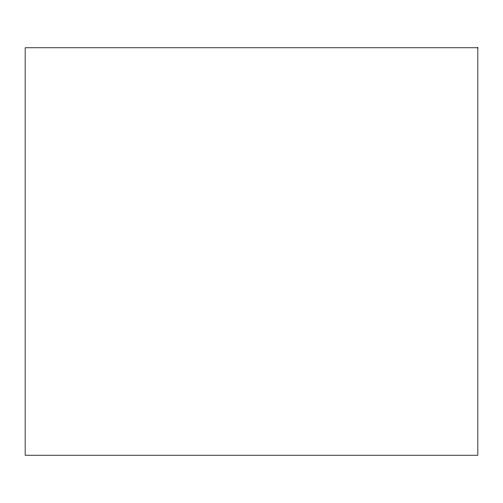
<?xml version="1.0" encoding="UTF-8"?>
<svg xmlns="http://www.w3.org/2000/svg" width="503" height="503" viewBox="0 0 503 503"><rect width="100%" height="100%" fill="white"/><g stroke="black" fill="none" stroke-linecap="round" stroke-linejoin="round"><path stroke-width="0.75" d="M477.85 47.785L25.15 47.785L25.15 455.215L477.85 455.215L477.85 47.785"/></g></svg>
